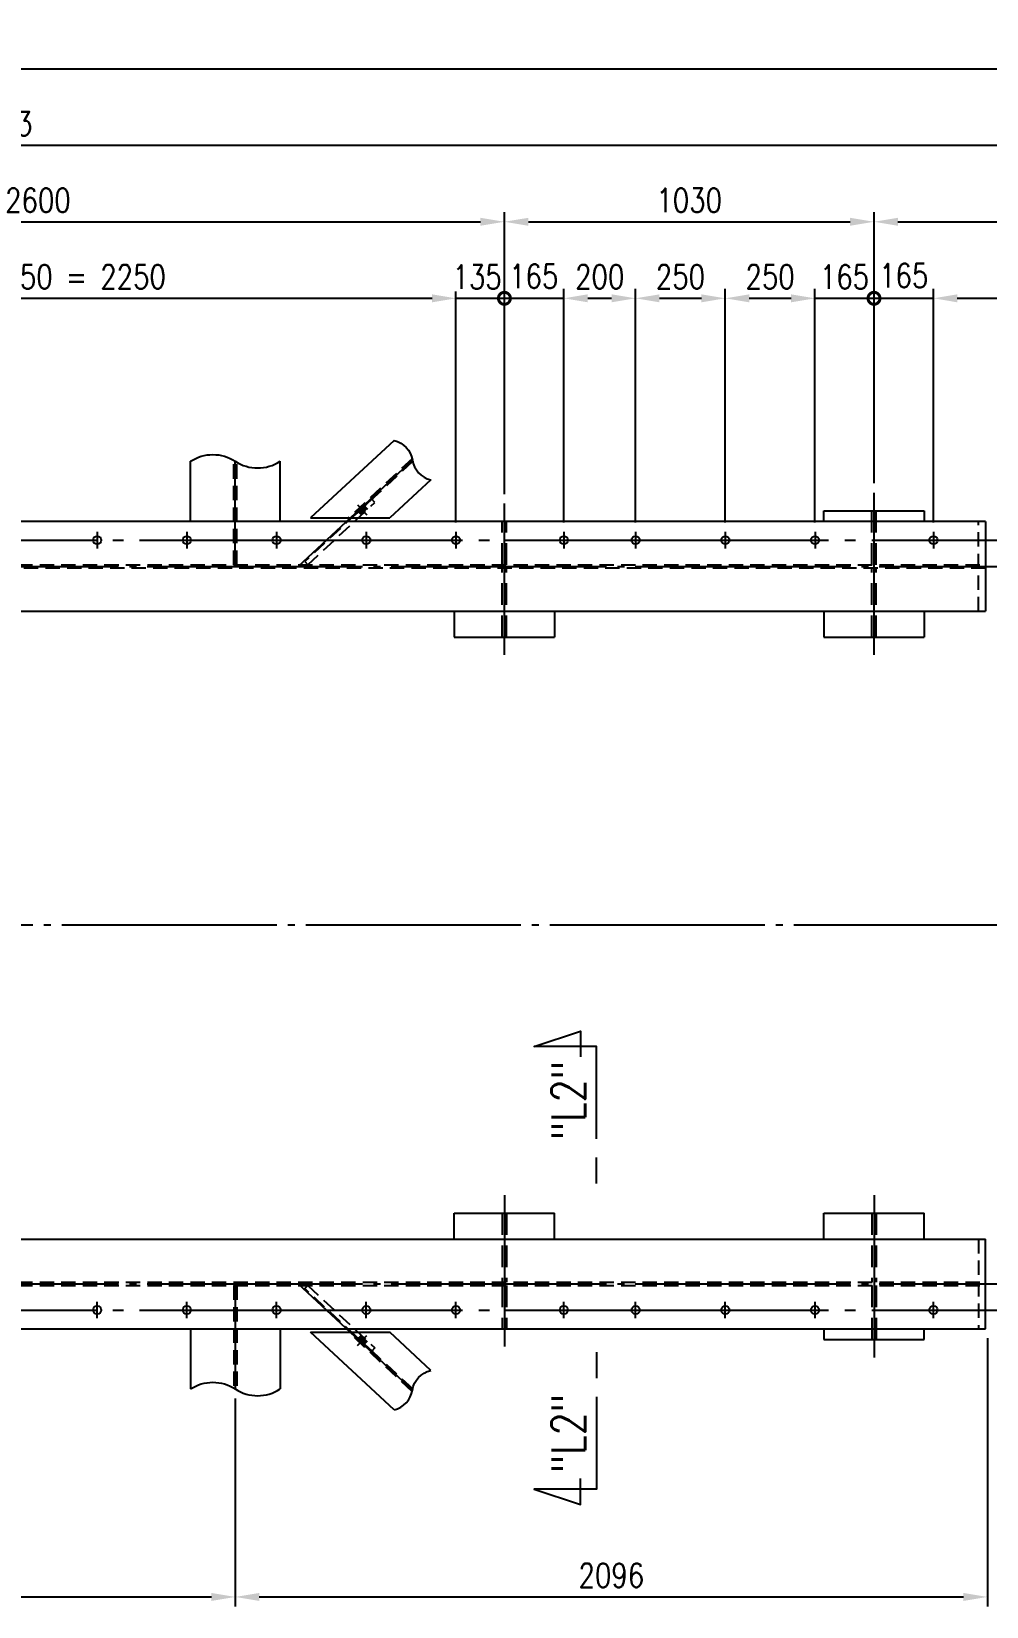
# Model space of a CAD drawing. Header units: millimetres. Extents: x 0 to 232280, y -26939 to 23794.
# Drawn here: x 207854 to 211846, y 6539 to 13125 of the extents above; entities that cross this region are included whole.
import ezdxf

# ---------------------------------------------------------------- set-up
doc = ezdxf.new("R2010")
doc.units = ezdxf.units.MM
doc.header["$LTSCALE"] = 30
doc.linetypes.add('JNK-CENTER', pattern=[34, 30, -1.5, 1, -1.5])
doc.linetypes.add('JNK-HIDDEN', pattern=[3, 2, -1])
for name, color, linetype in [('CEN-R', 1, 'JNK-CENTER'), ('CON-C', 4, 'Continuous'), ('CON-G', 3, 'Continuous'), ('CON-W', 7, 'Continuous'), ('Dim-W', 7, 'Continuous'), ('HID-Y', 2, 'JNK-HIDDEN')]:
    doc.layers.add(name, color=color, linetype=linetype)
doc.styles.add('SIMPLEX', font='simplex.shx', dxfattribs={"width": 0.8})
doc.dimstyles.new('DIM40x1.5', dxfattribs={"dimscale": 40, "dimtxt": 2.5, "dimasz": 2.5, "dimexe": 1, "dimexo": 1, "dimgap": 1, "dimtad": 1, "dimdec": 0, "dimlfac": 0.666667, "dimdsep": 46, "dimtxsty": 'SIMPLEX', "dimcen": 2.5, "dimclrd": 7, "dimclre": 7, "dimclrt": 2, "dimadec": 0, "dimazin": 2, "dimtfac": 1, "dimtdec": 0, "dimtmove": 2, "dimatfit": 2, "dimfxl": 1, "dimtfill": 1, "dimtolj": 1, "dimtzin": 0, "dimarcsym": 1})

# ---------------------------------------------------------------- blocks, each defined once
blk = doc.blocks.new('A$C15C745DD')
at = {"layer": 'CEN-R'}
for p, q in [((419.5, 2169), (15812.5, 2169)), ((4381, 2192), (4381, 2146)), ((4631, 2192), (4631, 2146)), ((4881, 2192), (4881, 2146)), ((5131, 2192), (5131, 2146)), ((5381, 2192), (5381, 2146)), ((5681.6, 2192), (5681.6, 2146)), ((5881.6, 2192), (5881.6, 2146)), ((6131.6, 2192), (6131.6, 2146)), ((6381.6, 2192), (6381.6, 2146)), ((6711.6, 2192), (6711.6, 2146)), ((4381, 0), (4381, 46)), ((4631, 0), (4631, 46)), ((4881, 0), (4881, 46)), ((5131, 0), (5131, 46)), ((5381, 0), (5381, 46)), ((5681.6, 0), (5681.6, 46)), ((5881.6, 0), (5881.6, 46)), ((6131.6, 0), (6131.6, 46)), ((6381.6, 0), (6381.6, 46)), ((6711.6, 0), (6711.6, 46)), ((419.5, 23), (15812.5, 23))]:
    blk.add_line(p, q, dxfattribs=at)
at = {"layer": 'CON-G'}
for centre in [(4381, 2169), (4631, 2169), (4881, 2169), (5131, 2169), (5381, 2169), (5681.6, 2169), (5881.6, 2169), (6131.6, 2169), (6381.6, 2169), (6711.6, 2169), (4381, 23), (4631, 23), (4881, 23), (5131, 23), (5381, 23), (5681.6, 23), (5881.6, 23), (6131.6, 23), (6381.6, 23), (6711.6, 23)]:
    blk.add_circle(centre, 11.5, dxfattribs=at)
blk = doc.blocks.new('A$C75AB0DFC')
at = {"layer": 'CEN-R'}
blk.add_line((140, 452), (140, 0), dxfattribs=at)
at = {"layer": 'CON-G'}
for p, q in [((0, 402), (280, 402)), ((0, 330), (0, 402)), ((280, 330), (280, 402)), ((0, 80), (0, 50)), ((0, 50), (280, 50)), ((280, 50), (280, 80))]:
    blk.add_line(p, q, dxfattribs=at)
at = {"layer": 'HID-Y'}
for p, q in [((134, 402), (134, 209.5)), ((146, 402), (146, 209.5)), ((134, 200.5), (134, 50)), ((146, 200.5), (146, 50))]:
    blk.add_line(p, q, dxfattribs=at)
blk = doc.blocks.new('A$C3987752D')
at = {"layer": 'CEN-R'}
blk.add_line((140, 422), (140, 0), dxfattribs=at)
at = {"layer": 'CON-G'}
for p, q in [((0, 372), (280, 372)), ((0, 300), (0, 372)), ((280, 300), (280, 372))]:
    blk.add_line(p, q, dxfattribs=at)
at = {"layer": 'HID-Y'}
for p, q in [((134, 372), (134, 179.5)), ((146, 372), (146, 179.5)), ((134, 170.5), (134, 50)), ((146, 170.5), (146, 50))]:
    blk.add_line(p, q, dxfattribs=at)
blk = doc.blocks.new('*D2328')
at = {"layer": 'DEFPOINTS', "color": 0, "transparency": 16777216}
for p in [(206253.7, 12009.3), (209628.7, 12009.3), (209628.7, 11032.4)]:
    blk.add_point(p, dxfattribs=at)
at = {"layer": 'Dim-W', "color": 7, "lineweight": -2, "transparency": 16777216}
for p, q in [((206353.7, 12009.3), (209528.7, 12009.3)), ((209628.7, 11072.4), (209628.7, 12049.3))]:
    blk.add_line(p, q, dxfattribs=at)
at = {"layer": 'Dim-W', "color": 7, "transparency": 16777216}
for points in [[(206353.7, 12025.9), (206353.7, 11992.6), (206253.7, 12009.3)], [(209528.7, 12025.9), (209528.7, 11992.6), (209628.7, 12009.3)]]:
    blk.add_solid(points, dxfattribs=at)
at = {"layer": 'Dim-W', "color": 2, "transparency": 16777216, "insert": (207941.2, 12099.3), "char_height": 100, "attachment_point": 5, "style": 'SIMPLEX', "bg_fill": 3, "box_fill_scale": 1.1, "bg_fill_color": 256, "bg_fill_true_color": 13158600, "bg_fill_transparency": 0}
blk.add_mtext('\\A1;9 @ 250 = 2250', dxfattribs=at)
blk = doc.blocks.new('*D2329')
at = {"layer": 'DEFPOINTS', "color": 0, "transparency": 16777216}
blk.add_point((209831.2, 11150.9), dxfattribs=at)
at = {"layer": 'Dim-W', "color": 7, "lineweight": -2, "transparency": 16777216}
for p, q in [((209628.7, 12009.3), (209831.2, 12009.3)), ((209831.2, 11190.9), (209831.2, 12049.3))]:
    blk.add_line(p, q, dxfattribs=at)
at = {"layer": 'Dim-W', "color": 2, "transparency": 16777216, "insert": (209717.1, 12099), "char_height": 100, "attachment_point": 5, "style": 'SIMPLEX', "bg_fill": 3, "box_fill_scale": 1.1, "bg_fill_color": 256, "bg_fill_true_color": 13158600, "bg_fill_transparency": 0}
blk.add_mtext('\\A1;135', dxfattribs=at)
at = {"layer": 'DEFPOINTS', "color": 0, "transparency": 16777216}
for p in [(209628.7, 12009.3), (209831.2, 12009.3)]:
    blk.add_point(p, dxfattribs=at)
blk = doc.blocks.new('_None')
blk = doc.blocks.new('_DotSmall')
at = {"color": 0, "linetype": 'ByBlock', "const_width": 0.5}
blk.add_lwpolyline([(-0.0625, 0, 1), (0.0625, 0, 1)], format="xyb", close=True, dxfattribs=at)
blk = doc.blocks.new('*D2330')
at = {"layer": 'DEFPOINTS', "color": 0, "transparency": 16777216}
blk.add_point((210079.5, 11032.4), dxfattribs=at)
at = {"layer": 'Dim-W', "color": 7, "lineweight": -2, "transparency": 16777216}
for p, q in [((209831.2, 12009.3), (210079.5, 12009.3)), ((210079.5, 11072.4), (210079.5, 12049.3))]:
    blk.add_line(p, q, dxfattribs=at)
at = {"layer": 'Dim-W', "color": 2, "transparency": 16777216, "insert": (209953.7, 12101.7), "char_height": 100, "attachment_point": 5, "style": 'SIMPLEX', "bg_fill": 3, "box_fill_scale": 1.1, "bg_fill_color": 256, "bg_fill_true_color": 13158600, "bg_fill_transparency": 0}
blk.add_mtext('\\A1;165', dxfattribs=at)
at = {"layer": 'DEFPOINTS', "color": 0, "transparency": 16777216}
for p in [(209831.2, 12009.3), (210079.5, 12009.3)]:
    blk.add_point(p, dxfattribs=at)
at = {"layer": 'Dim-W', "color": 7, "lineweight": -2, "transparency": 16777216, "xscale": 100, "yscale": 100, "zscale": 100, "rotation": 180}
blk.add_blockref('_DotSmall', (209831.2, 12009.3), dxfattribs=at)
blk = doc.blocks.new('*D2331')
at = {"layer": 'DEFPOINTS', "color": 0, "transparency": 16777216}
for p in [(210079.5, 12009.3), (210379.5, 12009.3), (210379.5, 11032.4)]:
    blk.add_point(p, dxfattribs=at)
at = {"layer": 'Dim-W', "color": 7, "lineweight": -2, "transparency": 16777216}
for p, q in [((210179.5, 12009.3), (210279.5, 12009.3)), ((210379.5, 11072.4), (210379.5, 12049.3))]:
    blk.add_line(p, q, dxfattribs=at)
at = {"layer": 'Dim-W', "color": 7, "transparency": 16777216}
for points in [[(210179.5, 12025.9), (210179.5, 11992.6), (210079.5, 12009.3)], [(210279.5, 12025.9), (210279.5, 11992.6), (210379.5, 12009.3)]]:
    blk.add_solid(points, dxfattribs=at)
at = {"layer": 'Dim-W', "color": 2, "transparency": 16777216, "insert": (210229.5, 12099.3), "char_height": 100, "attachment_point": 5, "style": 'SIMPLEX', "bg_fill": 3, "box_fill_scale": 1.1, "bg_fill_color": 256, "bg_fill_true_color": 13158600, "bg_fill_transparency": 0}
blk.add_mtext('\\A1;200', dxfattribs=at)
blk = doc.blocks.new('*D2332')
at = {"layer": 'DEFPOINTS', "color": 0, "transparency": 16777216}
for p in [(210379.5, 12009.3), (210754.5, 12009.3), (210754.5, 11032.4)]:
    blk.add_point(p, dxfattribs=at)
at = {"layer": 'Dim-W', "color": 7, "lineweight": -2, "transparency": 16777216}
for p, q in [((210479.5, 12009.3), (210654.5, 12009.3)), ((210754.5, 11072.4), (210754.5, 12049.3))]:
    blk.add_line(p, q, dxfattribs=at)
at = {"layer": 'Dim-W', "color": 7, "transparency": 16777216}
for points in [[(210479.5, 12025.9), (210479.5, 11992.6), (210379.5, 12009.3)], [(210654.5, 12025.9), (210654.5, 11992.6), (210754.5, 12009.3)]]:
    blk.add_solid(points, dxfattribs=at)
at = {"layer": 'Dim-W', "color": 2, "transparency": 16777216, "insert": (210567, 12099.3), "char_height": 100, "attachment_point": 5, "style": 'SIMPLEX', "bg_fill": 3, "box_fill_scale": 1.1, "bg_fill_color": 256, "bg_fill_true_color": 13158600, "bg_fill_transparency": 0}
blk.add_mtext('\\A1;250', dxfattribs=at)
blk = doc.blocks.new('*D2333')
at = {"layer": 'DEFPOINTS', "color": 0, "transparency": 16777216}
for p in [(210754.5, 12009.3), (211129.5, 12009.3), (211129.5, 11032.4)]:
    blk.add_point(p, dxfattribs=at)
at = {"layer": 'Dim-W', "color": 7, "lineweight": -2, "transparency": 16777216}
for p, q in [((210854.5, 12009.3), (211029.5, 12009.3)), ((211129.5, 11072.4), (211129.5, 12049.3))]:
    blk.add_line(p, q, dxfattribs=at)
at = {"layer": 'Dim-W', "color": 7, "transparency": 16777216}
for points in [[(210854.5, 12025.9), (210854.5, 11992.6), (210754.5, 12009.3)], [(211029.5, 12025.9), (211029.5, 11992.6), (211129.5, 12009.3)]]:
    blk.add_solid(points, dxfattribs=at)
at = {"layer": 'Dim-W', "color": 2, "transparency": 16777216, "insert": (210942, 12099.3), "char_height": 100, "attachment_point": 5, "style": 'SIMPLEX', "bg_fill": 3, "box_fill_scale": 1.1, "bg_fill_color": 256, "bg_fill_true_color": 13158600, "bg_fill_transparency": 0}
blk.add_mtext('\\A1;250', dxfattribs=at)
blk = doc.blocks.new('*D2334')
at = {"layer": 'DEFPOINTS', "color": 0, "transparency": 16777216}
blk.add_point((211376.2, 11195.9), dxfattribs=at)
at = {"layer": 'Dim-W', "color": 7, "lineweight": -2, "transparency": 16777216}
for p, q in [((211129.5, 12009.3), (211376.2, 12009.3)), ((211376.2, 11235.9), (211376.2, 12049.3))]:
    blk.add_line(p, q, dxfattribs=at)
at = {"layer": 'Dim-W', "color": 2, "transparency": 16777216, "insert": (211252.9, 12099), "char_height": 100, "attachment_point": 5, "style": 'SIMPLEX', "bg_fill": 3, "box_fill_scale": 1.1, "bg_fill_color": 256, "bg_fill_true_color": 13158600, "bg_fill_transparency": 0}
blk.add_mtext('\\A1;165', dxfattribs=at)
at = {"layer": 'DEFPOINTS', "color": 0, "transparency": 16777216}
for p in [(211129.5, 12009.3), (211376.2, 12009.3)]:
    blk.add_point(p, dxfattribs=at)
at = {"layer": 'Dim-W', "color": 7, "lineweight": -2, "transparency": 16777216, "xscale": 100, "yscale": 100, "zscale": 100}
blk.add_blockref('_DotSmall', (211376.2, 12009.3), dxfattribs=at)
blk = doc.blocks.new('*D2335')
at = {"layer": 'DEFPOINTS', "color": 0, "transparency": 16777216}
for p in [(211376.2, 12009.3), (211624.5, 12009.3), (211624.5, 11032.4)]:
    blk.add_point(p, dxfattribs=at)
at = {"layer": 'Dim-W', "color": 7, "lineweight": -2, "transparency": 16777216}
for p, q in [((211376.2, 12009.3), (211624.5, 12009.3)), ((211624.5, 11072.4), (211624.5, 12049.3))]:
    blk.add_line(p, q, dxfattribs=at)
at = {"layer": 'Dim-W', "color": 2, "transparency": 16777216, "insert": (211500.4, 12104.5), "char_height": 100, "attachment_point": 5, "style": 'SIMPLEX', "bg_fill": 3, "box_fill_scale": 1.1, "bg_fill_color": 256, "bg_fill_true_color": 13158600, "bg_fill_transparency": 0}
blk.add_mtext('\\A1;165', dxfattribs=at)
blk = doc.blocks.new('*D2336')
at = {"layer": 'DEFPOINTS', "color": 0, "transparency": 16777216}
for p in [(211624.5, 12009.3), (213498.7, 12009.3), (213498.7, 11032.4)]:
    blk.add_point(p, dxfattribs=at)
at = {"layer": 'Dim-W', "color": 7, "lineweight": -2, "transparency": 16777216}
for p, q in [((211724.5, 12009.3), (213398.7, 12009.3)), ((213498.7, 11072.4), (213498.7, 12049.3))]:
    blk.add_line(p, q, dxfattribs=at)
at = {"layer": 'Dim-W', "color": 7, "transparency": 16777216}
for points in [[(211724.5, 12025.9), (211724.5, 11992.6), (211624.5, 12009.3)], [(213398.7, 12025.9), (213398.7, 11992.6), (213498.7, 12009.3)]]:
    blk.add_solid(points, dxfattribs=at)
at = {"layer": 'Dim-W', "color": 2, "transparency": 16777216, "insert": (212561.6, 12099.3), "char_height": 100, "attachment_point": 5, "style": 'SIMPLEX', "bg_fill": 3, "box_fill_scale": 1.1, "bg_fill_color": 256, "bg_fill_true_color": 13158600, "bg_fill_transparency": 0}
blk.add_mtext('\\A1;5 @ 250 = 1250', dxfattribs=at)
blk = doc.blocks.new('*D2355')
at = {"layer": 'DEFPOINTS', "color": 0, "transparency": 16777216}
for p in [(205931.2, 12329.3), (209831.2, 12329.3), (209831.2, 11150.9)]:
    blk.add_point(p, dxfattribs=at)
at = {"layer": 'Dim-W', "color": 7, "lineweight": -2, "transparency": 16777216}
for p, q in [((206031.2, 12329.3), (209731.2, 12329.3)), ((209831.2, 11190.9), (209831.2, 12369.3))]:
    blk.add_line(p, q, dxfattribs=at)
at = {"layer": 'Dim-W', "color": 7, "transparency": 16777216}
for points in [[(206031.2, 12345.9), (206031.2, 12312.6), (205931.2, 12329.3)], [(209731.2, 12345.9), (209731.2, 12312.6), (209831.2, 12329.3)]]:
    blk.add_solid(points, dxfattribs=at)
at = {"layer": 'Dim-W', "color": 2, "transparency": 16777216, "insert": (207881.2, 12419.3), "char_height": 100, "attachment_point": 5, "style": 'SIMPLEX', "bg_fill": 3, "box_fill_scale": 1.1, "bg_fill_color": 256, "bg_fill_true_color": 13158600, "bg_fill_transparency": 0}
blk.add_mtext('\\A1;2600', dxfattribs=at)
blk = doc.blocks.new('*D2357')
at = {"layer": 'DEFPOINTS', "color": 0, "transparency": 16777216}
for p in [(209831.2, 12329.3), (211376.2, 12329.3), (211376.2, 11195.9)]:
    blk.add_point(p, dxfattribs=at)
at = {"layer": 'Dim-W', "color": 7, "lineweight": -2, "transparency": 16777216}
for p, q in [((209931.2, 12329.3), (211276.2, 12329.3)), ((211376.2, 11235.9), (211376.2, 12369.3))]:
    blk.add_line(p, q, dxfattribs=at)
at = {"layer": 'Dim-W', "color": 7, "transparency": 16777216}
for points in [[(209931.2, 12345.9), (209931.2, 12312.6), (209831.2, 12329.3)], [(211276.2, 12345.9), (211276.2, 12312.6), (211376.2, 12329.3)]]:
    blk.add_solid(points, dxfattribs=at)
at = {"layer": 'Dim-W', "color": 2, "transparency": 16777216, "insert": (210603.7, 12419.3), "char_height": 100, "attachment_point": 5, "style": 'SIMPLEX', "bg_fill": 3, "box_fill_scale": 1.1, "bg_fill_color": 256, "bg_fill_true_color": 13158600, "bg_fill_transparency": 0}
blk.add_mtext('\\A1;1030', dxfattribs=at)
blk = doc.blocks.new('*D2358')
at = {"layer": 'DEFPOINTS', "color": 0, "transparency": 16777216}
for p in [(211376.2, 12329.3), (213731.2, 12329.3), (213731.2, 11327.9)]:
    blk.add_point(p, dxfattribs=at)
at = {"layer": 'Dim-W', "color": 7, "lineweight": -2, "transparency": 16777216}
for p, q in [((211476.2, 12329.3), (213631.2, 12329.3)), ((213731.2, 11367.9), (213731.2, 12369.3))]:
    blk.add_line(p, q, dxfattribs=at)
at = {"layer": 'Dim-W', "color": 7, "transparency": 16777216}
for points in [[(211476.2, 12345.9), (211476.2, 12312.6), (211376.2, 12329.3)], [(213631.2, 12345.9), (213631.2, 12312.6), (213731.2, 12329.3)]]:
    blk.add_solid(points, dxfattribs=at)
at = {"layer": 'Dim-W', "color": 2, "transparency": 16777216, "insert": (212553.7, 12419.3), "char_height": 100, "attachment_point": 5, "style": 'SIMPLEX', "bg_fill": 3, "box_fill_scale": 1.1, "bg_fill_color": 256, "bg_fill_true_color": 13158600, "bg_fill_transparency": 0}
blk.add_mtext('\\A1;1570', dxfattribs=at)
blk = doc.blocks.new('*D2362')
at = {"layer": 'DEFPOINTS', "color": 0, "transparency": 16777216}
for p in [(213731.2, 12649.3), (201711.7, 11327.9), (213731.2, 11327.9)]:
    blk.add_point(p, dxfattribs=at)
at = {"layer": 'Dim-W', "color": 7, "lineweight": -2, "transparency": 16777216}
for p, q in [((201711.7, 11367.9), (201711.7, 12689.3)), ((201811.7, 12649.3), (213631.2, 12649.3)), ((213731.2, 11367.9), (213731.2, 12689.3))]:
    blk.add_line(p, q, dxfattribs=at)
at = {"layer": 'Dim-W', "color": 7, "transparency": 16777216}
for points in [[(201811.7, 12665.9), (201811.7, 12632.6), (201711.7, 12649.3)], [(213631.2, 12665.9), (213631.2, 12632.6), (213731.2, 12649.3)]]:
    blk.add_solid(points, dxfattribs=at)
at = {"layer": 'Dim-W', "color": 2, "transparency": 16777216, "insert": (207721.4, 12739.3), "char_height": 100, "attachment_point": 5, "style": 'SIMPLEX', "bg_fill": 3, "box_fill_scale": 1.1, "bg_fill_color": 256, "bg_fill_true_color": 13158600, "bg_fill_transparency": 0}
blk.add_mtext('\\A1;8013', dxfattribs=at)
blk = doc.blocks.new('*D2364')
at = {"layer": 'DEFPOINTS', "color": 0, "transparency": 16777216}
for p in [(225750.7, 12969.3), (201711.7, 11327.9), (225750.7, 11327.9)]:
    blk.add_point(p, dxfattribs=at)
at = {"layer": 'Dim-W', "color": 7, "lineweight": -2, "transparency": 16777216}
for p, q in [((201711.7, 11367.9), (201711.7, 13009.3)), ((225750.7, 11367.9), (225750.7, 13009.3)), ((201811.7, 12969.3), (225650.7, 12969.3))]:
    blk.add_line(p, q, dxfattribs=at)
at = {"layer": 'Dim-W', "color": 7, "transparency": 16777216}
for points in [[(201811.7, 12985.9), (201811.7, 12952.6), (201711.7, 12969.3)], [(225650.7, 12985.9), (225650.7, 12952.6), (225750.7, 12969.3)]]:
    blk.add_solid(points, dxfattribs=at)
at = {"layer": 'Dim-W', "color": 2, "transparency": 16777216, "insert": (213731.2, 13059.3), "char_height": 100, "attachment_point": 5, "style": 'SIMPLEX', "bg_fill": 3, "box_fill_scale": 1.1, "bg_fill_color": 256, "bg_fill_true_color": 13158600, "bg_fill_transparency": 0}
blk.add_mtext('\\A1;16026', dxfattribs=at)
blk = doc.blocks.new('*D2369')
at = {"layer": 'DEFPOINTS', "color": 0, "transparency": 16777216}
for p in [(208706.2, 7448.9), (203201.2, 6579.5), (208706.2, 6579.5)]:
    blk.add_point(p, dxfattribs=at)
at = {"layer": 'Dim-W', "color": 7, "lineweight": -2, "transparency": 16777216}
for p, q in [((208706.2, 7408.9), (208706.2, 6539.5)), ((203301.2, 6579.5), (208606.2, 6579.5))]:
    blk.add_line(p, q, dxfattribs=at)
at = {"layer": 'Dim-W', "color": 7, "transparency": 16777216}
for points in [[(203301.2, 6596.1), (203301.2, 6562.8), (203201.2, 6579.5)], [(208606.2, 6596.1), (208606.2, 6562.8), (208706.2, 6579.5)]]:
    blk.add_solid(points, dxfattribs=at)
at = {"layer": 'Dim-W', "color": 2, "transparency": 16777216, "insert": (205953.7, 6669.5), "char_height": 100, "attachment_point": 5, "style": 'SIMPLEX', "bg_fill": 3, "box_fill_scale": 1.1, "bg_fill_color": 256, "bg_fill_true_color": 13158600, "bg_fill_transparency": 0}
blk.add_mtext('\\A1;3670', dxfattribs=at)
blk = doc.blocks.new('*D2370')
at = {"layer": 'DEFPOINTS', "color": 0, "transparency": 16777216}
for p in [(211850.2, 7700.9), (208706.2, 6579.5), (211850.2, 6579.5)]:
    blk.add_point(p, dxfattribs=at)
at = {"layer": 'Dim-W', "color": 7, "lineweight": -2, "transparency": 16777216}
for p, q in [((211850.2, 7660.9), (211850.2, 6539.5)), ((208806.2, 6579.5), (211750.2, 6579.5))]:
    blk.add_line(p, q, dxfattribs=at)
at = {"layer": 'Dim-W', "color": 7, "transparency": 16777216}
for points in [[(208806.2, 6596.1), (208806.2, 6562.8), (208706.2, 6579.5)], [(211750.2, 6596.1), (211750.2, 6562.8), (211850.2, 6579.5)]]:
    blk.add_solid(points, dxfattribs=at)
at = {"layer": 'Dim-W', "color": 2, "transparency": 16777216, "insert": (210278.2, 6669.5), "char_height": 100, "attachment_point": 5, "style": 'SIMPLEX', "bg_fill": 3, "box_fill_scale": 1.1, "bg_fill_color": 256, "bg_fill_true_color": 13158600, "bg_fill_transparency": 0}
blk.add_mtext('\\A1;2096', dxfattribs=at)
blk = doc.blocks.new('SECMARK2')
at = {"layer": 'CON-C'}
blk.add_line((0, 0), (-2.72, 0), dxfattribs=at)
blk.add_lwpolyline([(-4.67, 0), (-14.32, 0), (-14.32, 6.51), (-15.93, 1.64), (-13.23, 1.64)], dxfattribs=at)
at = {"layer": 'CON-C', "style": 'SIMPLEX', "width": 0.8}
blk.add_attdef('TAG', (-12.98, 1.18), '', height=3.5, dxfattribs=at)

msp = doc.modelspace()

# ---------------------------------------------------------------- hatches: boundary and pattern name
at = {"layer": 'Dim-W'}
h = msp.add_hatch(color=256, dxfattribs=at)
h.paths.add_polyline_path([(209245.74, 11115.28), (209233.11, 11103.54), (209220.85, 11116.72), (209233.49, 11128.47)])
h.paths.add_polyline_path([(209245.74, 11115.28), (209233.49, 11128.47), (209246.12, 11140.21), (209258.38, 11127.03)])
h.paths.add_polyline_path([(209233.49, 11128.47), (209230.42, 11131.76), (209243.06, 11143.51), (209246.12, 11140.21)])
h.paths.add_polyline_path([(209230.42, 11131.76), (209227.36, 11135.06), (209239.99, 11146.8), (209243.06, 11143.51)])
h.paths.add_polyline_path([(209217.79, 11120.02), (209214.72, 11123.31), (209227.36, 11135.06), (209230.42, 11131.76)])
for points in [[(209220.85, 11116.72), (209217.79, 11120.02), (209230.42, 11131.76), (209233.49, 11128.47)], [(209220.85, 7660.09), (209217.79, 7656.8), (209230.42, 7645.05), (209233.49, 7648.35)]]:
    msp.add_hatch(color=256, dxfattribs=at).paths.add_polyline_path(points)
h = msp.add_hatch(color=256, dxfattribs=at)
h.paths.add_polyline_path([(209245.74, 7661.53), (209233.11, 7673.28), (209220.85, 7660.09), (209233.49, 7648.35)])
h.paths.add_polyline_path([(209245.74, 7661.53), (209233.49, 7648.35), (209246.12, 7636.6), (209258.38, 7649.78)])
h.paths.add_polyline_path([(209233.49, 7648.35), (209230.42, 7645.05), (209243.06, 7633.31), (209246.12, 7636.6)])
h.paths.add_polyline_path([(209230.42, 7645.05), (209227.36, 7641.76), (209239.99, 7630.01), (209243.06, 7633.31)])
h.paths.add_polyline_path([(209217.79, 7656.8), (209214.72, 7653.5), (209227.36, 7641.76), (209230.42, 7645.05)])

# ---------------------------------------------------------------- linework, layer by layer
at = {"layer": 'CEN-R'}
for p, q in [((208706.19, 10888.41), (208706.19, 11327.88)), ((209446.56, 11332.72), (208968.69, 10888.41)), ((209217.14, 11146.04), (209255.96, 11104.3)), ((201198.39, 10888.41), (212900.19, 10888.41)), ((226220.42, 9388.41), (201173.29, 9388.41)), ((201198.39, 7888.41), (226220.42, 7888.41)), ((208706.19, 7888.41), (208706.19, 7448.93)), ((209446.56, 7444.09), (208968.69, 7888.41)), ((209217.14, 7630.77), (209255.96, 7672.51))]:
    msp.add_line(p, q, dxfattribs=at)
at = {"layer": 'CON-G'}
for p, q in [((209369.95, 11415.11), (209021.26, 11090.91)), ((208518.69, 11075.91), (208518.69, 11327.88)), ((208893.69, 11075.91), (208893.69, 11327.88)), ((209523.16, 11250.33), (209351.7, 11090.91)), ((211842.69, 11075.91), (203208.69, 11075.91)), ((209021.26, 11090.91), (209351.7, 11090.91)), ((211842.69, 11075.91), (211842.69, 10700.91)), ((203208.69, 10700.91), (211842.69, 10700.91)), ((203208.69, 8075.91), (211842.69, 8075.91)), ((211842.69, 7700.91), (211842.69, 8075.91)), ((203208.69, 7700.91), (211842.69, 7700.91)), ((208518.69, 7700.91), (208518.69, 7448.93)), ((208893.69, 7700.91), (208893.69, 7448.93)), ((209021.26, 7685.91), (209351.7, 7685.91)), ((209369.95, 7361.7), (209021.26, 7685.91)), ((209523.16, 7526.48), (209351.7, 7685.91))]:
    msp.add_line(p, q, dxfattribs=at)
at = {"layer": 'CON-W'}
for points in [[(209369.95, 11415.11, -0.2992863), (209446.56, 11332.72, 0.2992863), (209523.16, 11250.33)], [(208518.69, 11327.88, -0.2992863), (208706.19, 11327.88, 0.2992863), (208893.69, 11327.88)], [(209369.95, 7361.7, 0.2992863), (209446.56, 7444.09, -0.2992863), (209523.16, 7526.48)], [(208518.69, 7448.93, -0.2992863), (208706.19, 7448.93, 0.2992863), (208893.69, 7448.93)]]:
    msp.add_lwpolyline(points, format="xyb", dxfattribs=at)
at = {"layer": 'HID-Y'}
for p, q in [((208699.44, 10895.16), (208699.44, 11332.1)), ((209445.54, 11337.92), (209179.87, 11090.91)), ((209447.58, 11327.52), (209193.09, 11090.91)), ((208712.94, 10895.16), (208712.94, 11323.66)), ((209239.99, 11146.8), (209258.38, 11127.03)), ((209214.72, 11123.31), (209233.11, 11103.54)), ((211812.69, 10700.91), (211812.69, 11075.91)), ((203208.69, 10895.16), (211842.69, 10895.16)), ((211842.69, 10881.66), (203208.69, 10881.66)), ((211812.69, 8075.91), (211812.69, 7700.91)), ((203208.69, 7895.16), (211842.69, 7895.16)), ((203208.69, 7881.66), (211842.69, 7881.66)), ((208699.44, 7881.66), (208699.44, 7453.15)), ((208712.94, 7881.66), (208712.94, 7444.72)), ((209445.54, 7438.89), (209179.87, 7685.91)), ((209447.96, 7448.93), (209193.09, 7685.91)), ((209214.72, 7653.5), (209233.11, 7673.28)), ((209239.99, 7630.01), (209258.38, 7649.78))]:
    msp.add_line(p, q, dxfattribs=at)
for points in [[(208996.73, 10908.34), (209008.99, 10895.16), (209289.68, 11156.14), (209277.43, 11169.32)], [(208996.73, 7868.47), (209008.99, 7881.66), (209289.68, 7620.67), (209277.43, 7607.49)]]:
    msp.add_lwpolyline(points, close=True, dxfattribs=at)

# ---------------------------------------------------------------- block references
at = {"layer": 'CON-G', "xscale": -1.5, "yscale": 1.5, "zscale": 1.5, "rotation": 180}
for name, p in [('A$C75AB0DFC', (211166.19, 11195.91)), ('A$C3987752D', (209621.19, 11150.91))]:
    msp.add_blockref(name, p, dxfattribs=at)
at = {"layer": 'CON-G', "xscale": 1.5, "yscale": 1.5, "zscale": 1.5}
for name, p in [('A$C15C745DD', (201557.19, 7744.42)), ('A$C3987752D', (209621.19, 7625.91)), ('A$C75AB0DFC', (211166.19, 7580.91))]:
    msp.add_blockref(name, p, dxfattribs=at)
at = {"layer": 'CON-W'}
ref = msp.add_blockref('SECMARK2', (210215.52, 8308.2), dxfattribs=dict(at, xscale=-40, yscale=40, zscale=40, rotation=90))
ref.add_attrib('TAG', '"L2"', (210168.32, 8489.27), dxfattribs={"layer": 'CON-C', "height": 140, "rotation": 90, "style": 'SIMPLEX', "width": 0.8})

# ---------------------------------------------------------------- next in the draw order: dimensions: what is measured, and where the dimension line sits
at = {"layer": 'Dim-W'}
dim = msp.add_linear_dim(base=(209628.69, 12009.28), p1=(206253.69, 12009.28), p2=(209628.69, 11032.4), text='9 @ 250 = <>', dimstyle='DIM40x1.5', dxfattribs=at)
dim.commit()
dim.dimension.update_dxf_attribs({"geometry": '*D2328', "text_midpoint": (207941.19, 12099.28)})
dim = msp.add_linear_dim(base=(208706.19, 6579.46), p1=(203201.19, 6579.46), p2=(208706.19, 7448.93), dimstyle='DIM40x1.5', dxfattribs=at)
dim.commit()
dim.dimension.update_dxf_attribs({"geometry": '*D2369', "text_midpoint": (205953.69, 6669.46)})

# ---------------------------------------------------------------- next in the draw order: dimensions: what is measured, and where the dimension line sits
dim = msp.add_linear_dim(base=(209831.19, 12009.28), p1=(209628.69, 12009.28), p2=(209831.19, 11150.91), dimstyle='DIM40x1.5', override={"dimblk1": 'None', "dimblk2": 'None', "dimsah": 1}, dxfattribs=at)
dim.commit()
dim.dimension.update_dxf_attribs({"geometry": '*D2329', "text_midpoint": (209717.12, 12098.99), "dimtype": 160})
dim = msp.add_linear_dim(base=(211850.19, 6579.46), p1=(208706.19, 6579.46), p2=(211850.19, 7700.91), dimstyle='DIM40x1.5', dxfattribs=at)
dim.commit()
dim.dimension.update_dxf_attribs({"geometry": '*D2370', "text_midpoint": (210278.19, 6669.46)})

# ---------------------------------------------------------------- next in the draw order: block references
at = {"layer": 'CON-W'}
ref = msp.add_blockref('SECMARK2', (210215.52, 7603.43), dxfattribs=dict(at, xscale=40, yscale=40, zscale=40, rotation=90))
ref.add_attrib('TAG', '"L2"', (210168.32, 7097.04), dxfattribs={"layer": 'CON-C', "height": 140, "rotation": 90, "style": 'SIMPLEX', "width": 0.8})

# ---------------------------------------------------------------- next in the draw order: dimensions: what is measured, and where the dimension line sits
at = {"layer": 'Dim-W'}
dim = msp.add_linear_dim(base=(210079.53, 12009.28), p1=(209831.19, 12009.28), p2=(210079.53, 11032.4), text='165', dimstyle='DIM40x1.5', override={"dimblk1": 'DotSmall', "dimblk2": 'None', "dimsah": 1}, dxfattribs=at)
dim.commit()
dim.dimension.update_dxf_attribs({"geometry": '*D2330', "text_midpoint": (209953.69, 12101.69), "dimtype": 160})

# ---------------------------------------------------------------- next in the draw order: dimensions: what is measured, and where the dimension line sits
dim = msp.add_linear_dim(base=(209831.19, 12329.28), p1=(205931.19, 12329.28), p2=(209831.19, 11150.91), dimstyle='DIM40x1.5', override={"dimtmove": 0}, dxfattribs=at)
dim.commit()
dim.dimension.update_dxf_attribs({"geometry": '*D2355', "text_midpoint": (207881.19, 12419.28)})
dim = msp.add_linear_dim(base=(210379.53, 12009.28), p1=(210079.53, 12009.28), p2=(210379.53, 11032.4), dimstyle='DIM40x1.5', dxfattribs=at)
dim.commit()
dim.dimension.update_dxf_attribs({"geometry": '*D2331', "text_midpoint": (210229.53, 12099.28)})

# ---------------------------------------------------------------- next in the draw order: dimensions: what is measured, and where the dimension line sits
dim = msp.add_linear_dim(base=(210754.53, 12009.28), p1=(210379.53, 12009.28), p2=(210754.53, 11032.4), dimstyle='DIM40x1.5', dxfattribs=at)
dim.commit()
dim.dimension.update_dxf_attribs({"geometry": '*D2332', "text_midpoint": (210567.03, 12099.28)})

# ---------------------------------------------------------------- next in the draw order: dimensions: what is measured, and where the dimension line sits
dim = msp.add_linear_dim(base=(211129.53, 12009.28), p1=(210754.53, 12009.28), p2=(211129.53, 11032.4), dimstyle='DIM40x1.5', dxfattribs=at)
dim.commit()
dim.dimension.update_dxf_attribs({"geometry": '*D2333', "text_midpoint": (210942.03, 12099.28)})

# ---------------------------------------------------------------- next in the draw order: dimensions: what is measured, and where the dimension line sits
dim = msp.add_linear_dim(base=(211376.19, 12009.28), p1=(211129.53, 12009.28), p2=(211376.19, 11195.91), text='165', dimstyle='DIM40x1.5', override={"dimblk1": 'None', "dimblk2": 'DotSmall', "dimsah": 1}, dxfattribs=at)
dim.commit()
dim.dimension.update_dxf_attribs({"geometry": '*D2334', "text_midpoint": (211252.86, 12099.01), "dimtype": 160})

# ---------------------------------------------------------------- next in the draw order: dimensions: what is measured, and where the dimension line sits
dim = msp.add_linear_dim(base=(211624.53, 12009.28), p1=(211376.19, 12009.28), p2=(211624.53, 11032.4), text='165', dimstyle='DIM40x1.5', override={"dimblk1": 'None', "dimblk2": 'None', "dimsah": 1}, dxfattribs=at)
dim.commit()
dim.dimension.update_dxf_attribs({"geometry": '*D2335', "text_midpoint": (211500.36, 12104.51), "dimtype": 160})

# ---------------------------------------------------------------- next in the draw order: dimensions: what is measured, and where the dimension line sits
dim = msp.add_linear_dim(base=(211376.19, 12329.28), p1=(209831.19, 12329.28), p2=(211376.19, 11195.91), dimstyle='DIM40x1.5', dxfattribs=at)
dim.commit()
dim.dimension.update_dxf_attribs({"geometry": '*D2357', "text_midpoint": (210603.69, 12419.28)})
dim = msp.add_linear_dim(base=(213498.69, 12009.28), p1=(211624.53, 12009.28), p2=(213498.69, 11032.4), text='5 @ 250 = 1250', dimstyle='DIM40x1.5', dxfattribs=at)
dim.commit()
dim.dimension.update_dxf_attribs({"geometry": '*D2336', "text_midpoint": (212561.61, 12099.28)})

# ---------------------------------------------------------------- next in the draw order: dimensions: what is measured, and where the dimension line sits
dim = msp.add_linear_dim(base=(213731.19, 12329.28), p1=(211376.19, 12329.28), p2=(213731.19, 11327.88), dimstyle='DIM40x1.5', dxfattribs=at)
dim.commit()
dim.dimension.update_dxf_attribs({"geometry": '*D2358', "text_midpoint": (212553.69, 12419.28)})

# ---------------------------------------------------------------- next in the draw order: dimensions: what is measured, and where the dimension line sits
dim = msp.add_linear_dim(base=(213731.19, 12649.28), p1=(201711.69, 11327.88), p2=(213731.19, 11327.88), dimstyle='DIM40x1.5', override={"dimtmove": 0}, dxfattribs=at)
dim.commit()
dim.dimension.update_dxf_attribs({"geometry": '*D2362', "text_midpoint": (207721.44, 12649.28), "dimtype": 160})

# ---------------------------------------------------------------- next in the draw order: dimensions: what is measured, and where the dimension line sits
dim = msp.add_linear_dim(base=(225750.69, 12969.28), p1=(201711.69, 11327.88), p2=(225750.69, 11327.88), dimstyle='DIM40x1.5', override={"dimtmove": 0}, dxfattribs=at)
dim.commit()
dim.dimension.update_dxf_attribs({"geometry": '*D2364', "text_midpoint": (213731.19, 12969.28), "dimtype": 160})

doc.saveas('drawing.dxf')
